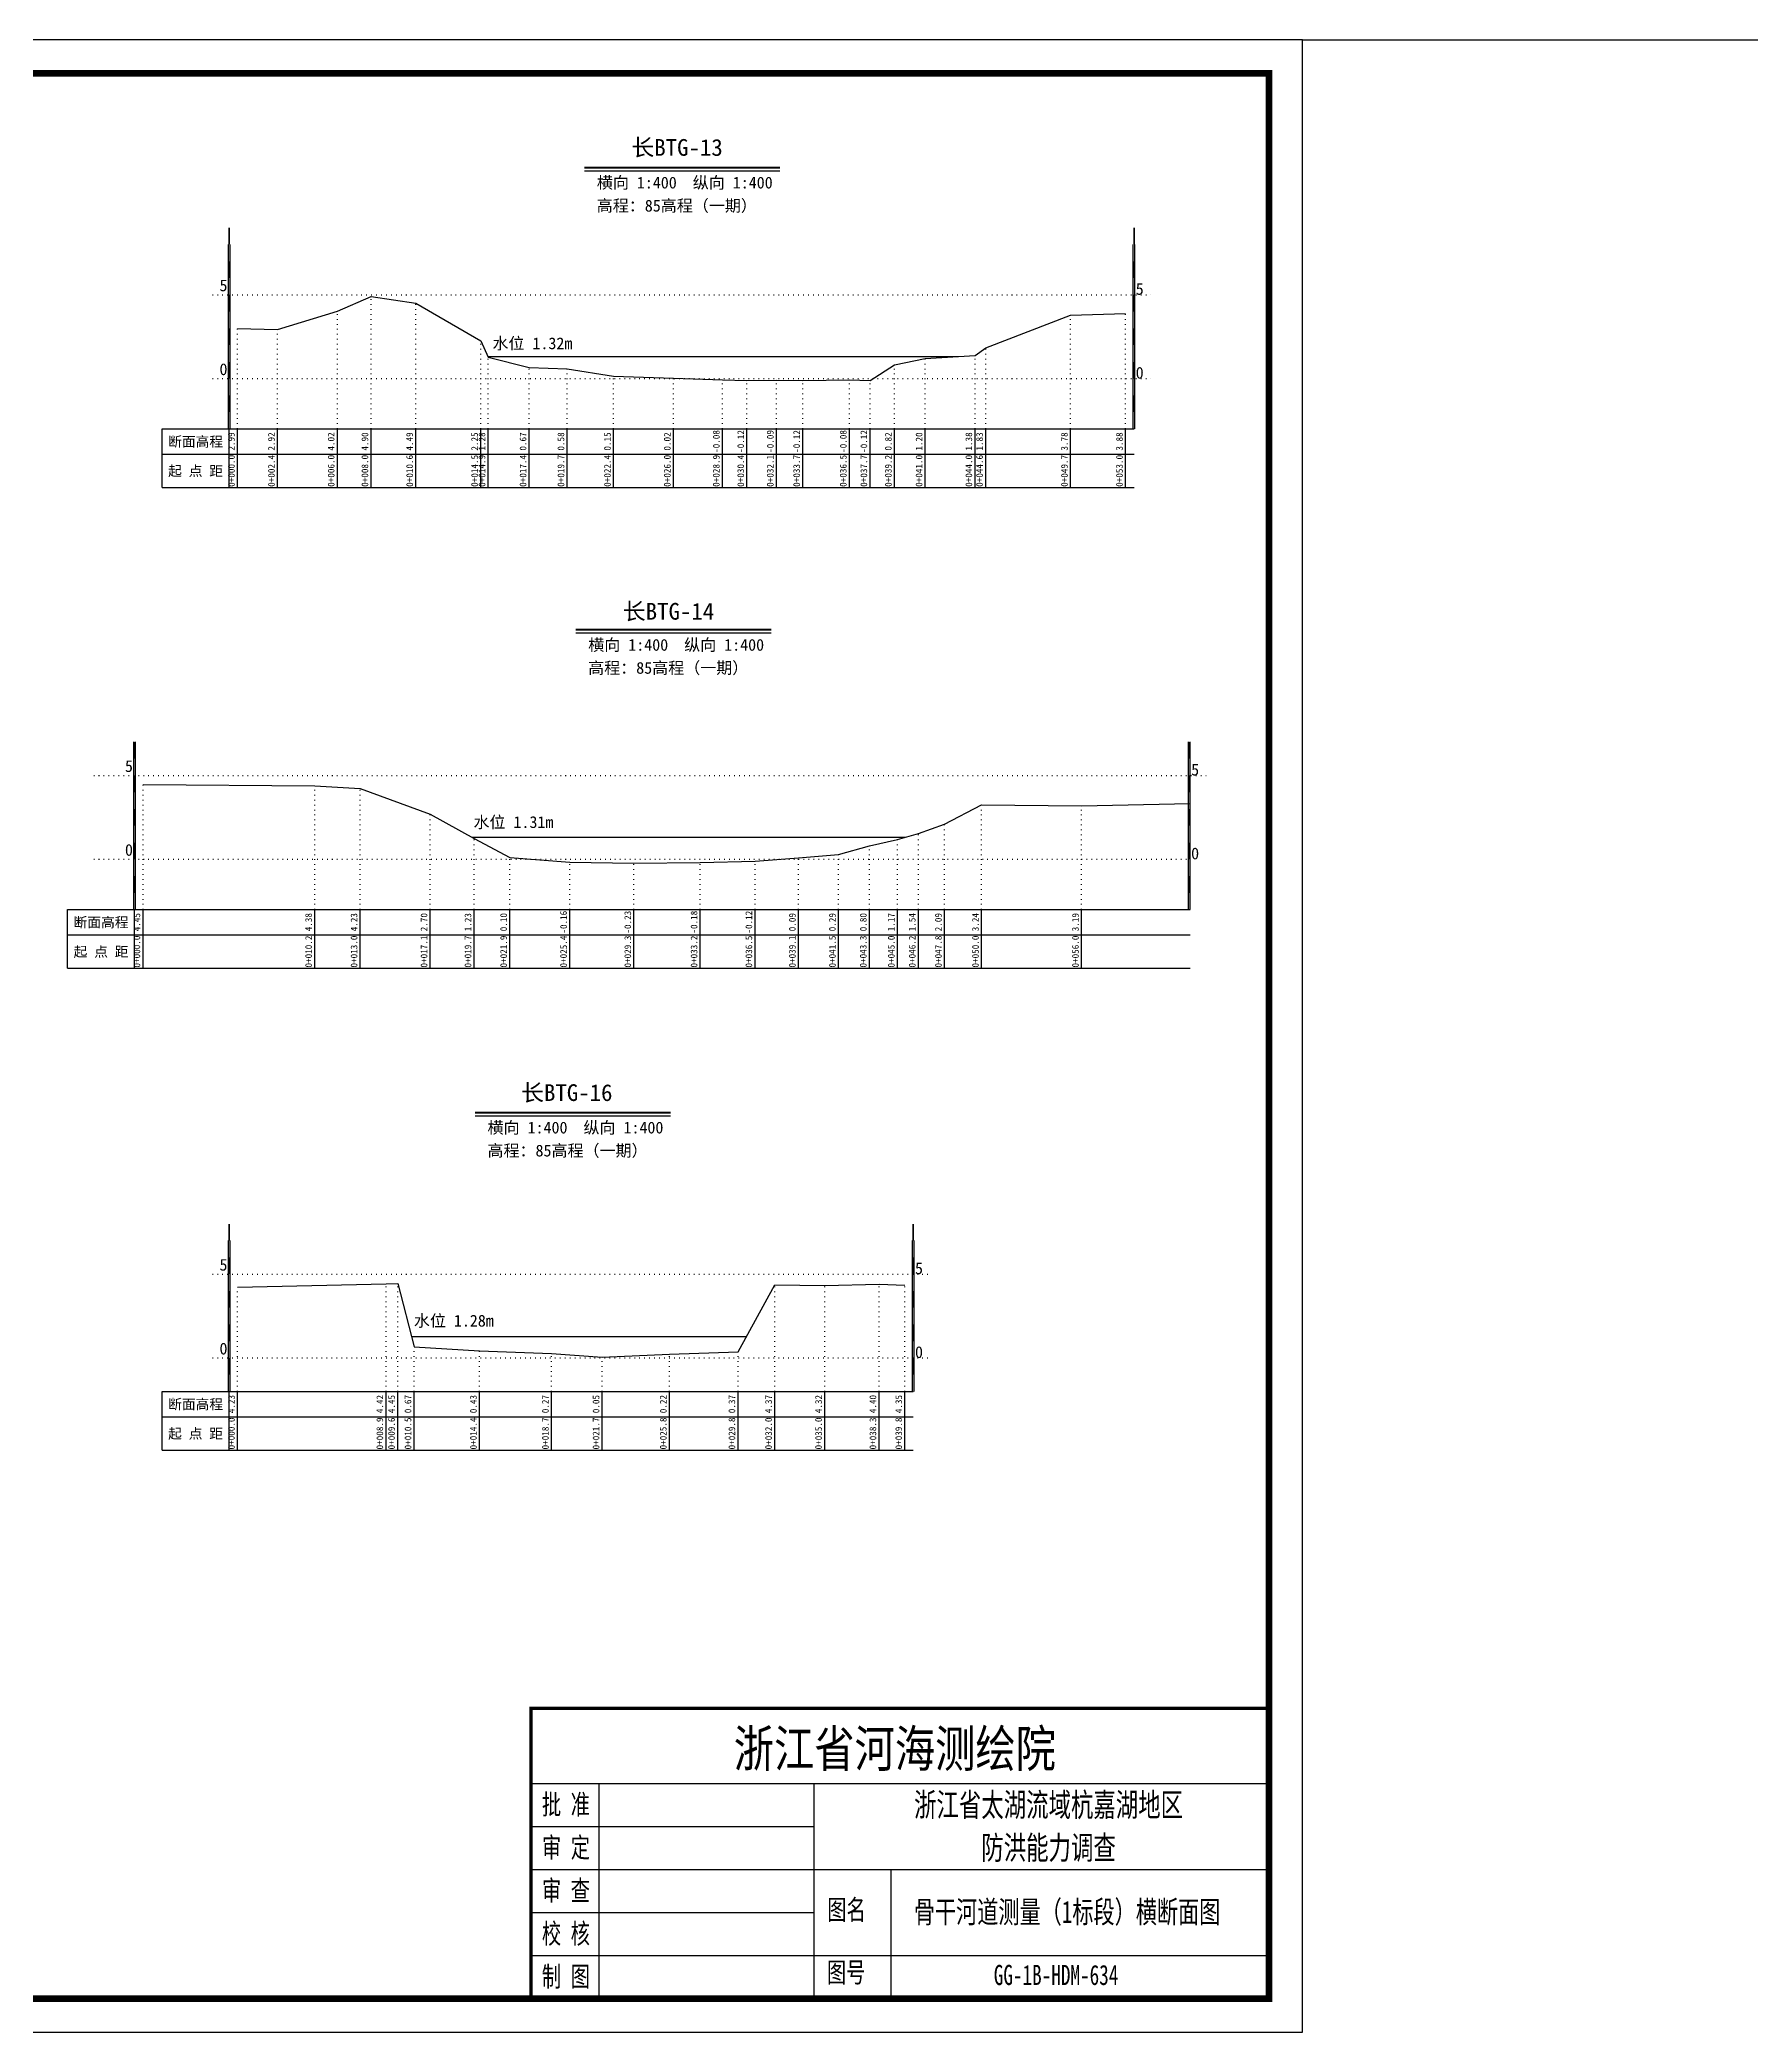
# Model space of a CAD drawing. Header units: millimetres. Extents: x 518104 to 521506, y 3371901 to 3372198.
# Drawn here: x 519826.9 to 520081.9, y 3371900.9 to 3372197.9 of the extents above; entities that cross this region are included whole.
import ezdxf
from ezdxf.enums import TextEntityAlignment as Align

# ---------------------------------------------------------------- set-up
doc = ezdxf.new("R2010")
doc.units = ezdxf.units.MM
doc.header["$LTSCALE"] = 0.4
doc.header["$MEASUREMENT"] = 0
doc.linetypes.add('X4', pattern=[1.6, 0, -1.6])
for name, color, linetype in [('DMX', 1, 'Continuous'), ('TEXT', 7, 'Continuous'), ('zdm1', 5, 'Continuous'), ('ZDMT5', 3, 'Continuous'), ('图框', 7, 'Continuous'), ('断面名称', 5, 'Continuous'), ('比例尺', 3, 'Continuous'), ('水位', 4, 'Continuous')]:
    doc.layers.add(name, color=color, linetype=linetype)
doc.styles.add('HDM', font='仿宋_GB2312.ttf')
doc.styles.add('tk2', font='SimSun.ttf', dxfattribs={"width": 0.8})

msp = doc.modelspace()

# ---------------------------------------------------------------- linework, layer by layer
at = {"lineweight": 100, "const_width": 0.5}
msp.add_lwpolyline([(520010.07, 3371949.15), (519900.07, 3371949.15), (519900.07, 3371905.87), (520010.07, 3371905.87), (520010.07, 3371949.15)], dxfattribs=at)
at = {"layer": 'DMX', "linetype": 'Continuous', "flags": 128}
for points in [[(519856.32, 3372154.85), (519862.3, 3372154.67), (519871.2, 3372157.42), (519876.22, 3372159.62), (519882.9, 3372158.6), (519892.57, 3372153), (519893.67, 3372150.57), (519899.8, 3372149.05), (519905.45, 3372148.82), (519912.37, 3372147.75), (519921.3, 3372147.42), (519928.6, 3372147.17), (519932.25, 3372147.07), (519936.65, 3372147.15), (519940.57, 3372147.07), (519947.52, 3372147.17), (519950.6, 3372147.07), (519954.25, 3372149.42), (519958.82, 3372150.37), (519966.25, 3372150.82), (519967.85, 3372151.95), (519980.5, 3372156.82), (519988.7, 3372157.07)], [(519842.23, 3372086.84), (519867.83, 3372086.66), (519874.61, 3372086.29), (519885.03, 3372082.46), (519891.58, 3372078.79), (519896.91, 3372075.96), (519905.83, 3372075.31), (519915.41, 3372075.14), (519925.28, 3372075.26), (519933.46, 3372075.41), (519939.93, 3372075.94), (519945.91, 3372076.44), (519950.51, 3372077.71), (519954.68, 3372078.64), (519957.81, 3372079.56), (519961.71, 3372080.94), (519967.23, 3372083.81), (519982.13, 3372083.69), (519998.33, 3372084.04)], [(519856.32, 3372011.95), (519878.45, 3372012.42), (519880.2, 3372012.5), (519882.65, 3372003.05), (519892.4, 3372002.45), (519903.12, 3372002.05), (519910.67, 3372001.5), (519920.7, 3372001.92), (519930.92, 3372002.3), (519936.4, 3372012.3), (519943.85, 3372012.17), (519951.95, 3372012.37), (519955.8, 3372012.25)]]:
    msp.add_lwpolyline(points, dxfattribs=at)
at = {"layer": 'TEXT', "color": 0}
for p, q in [((519900.07, 3371937.95, 0), (520010.07, 3371937.95, 0)), ((519910.15, 3371937.95, 0), (519910.15, 3371912.29, 0)), ((519942.24, 3371937.95, 0), (519942.24, 3371912.29, 0)), ((519900.07, 3371931.54, 0), (519942.24, 3371931.54, 0)), ((519900.07, 3371925.12, 0), (519942.24, 3371925.12, 0)), ((519942.24, 3371925.12, 0), (520010.07, 3371925.12, 0)), ((519953.72, 3371925.12, 0), (519953.72, 3371905.87, 0)), ((519900.07, 3371918.7, 0), (519942.24, 3371918.7, 0)), ((519900.07, 3371912.29, 0), (520010.07, 3371912.29, 0)), ((519910.15, 3371912.29, 0), (519910.15, 3371905.87, 0)), ((519942.24, 3371912.29, 0), (519942.24, 3371905.87, 0))]:
    msp.add_line(p, q, dxfattribs=at)
at = {"layer": 'zdm1', "linetype": 'Continuous'}
for p, q in [((519854.95, 3372139.87), (519854.95, 3372167.37)), ((519855.2, 3372139.87), (519855.2, 3372167.37)), ((519989.82, 3372139.87), (519989.82, 3372167.37)), ((519990.07, 3372139.87), (519990.07, 3372167.37)), ((519845.07, 3372139.87), (519856.32, 3372139.87)), ((519845.07, 3372131.12), (519845.07, 3372139.87)), ((519855.07, 3372131.12), (519855.07, 3372139.87)), ((519856.32, 3372139.87), (519989.95, 3372139.87)), ((519845.07, 3372136.12), (519989.95, 3372136.12)), ((519845.07, 3372131.12), (519989.95, 3372131.12)), ((519840.86, 3372068.21), (519840.86, 3372093.21)), ((519841.11, 3372068.21), (519841.11, 3372093.21)), ((519998.08, 3372068.21), (519998.08, 3372093.21)), ((519998.33, 3372068.21), (519998.33, 3372093.21)), ((519830.98, 3372068.21), (519842.23, 3372068.21)), ((519830.98, 3372059.46), (519830.98, 3372068.21)), ((519838.63, 3372068.21), (519998.33, 3372068.21)), ((519840.98, 3372059.46), (519840.98, 3372068.21)), ((519830.98, 3372064.46), (519998.33, 3372064.46)), ((519830.98, 3372059.46), (519998.33, 3372059.46)), ((519854.95, 3371996.37), (519854.95, 3372018.87)), ((519855.2, 3371996.37), (519855.2, 3372018.87)), ((519956.92, 3371996.37), (519956.92, 3372018.87)), ((519957.17, 3371996.37), (519957.17, 3372018.87)), ((519845.07, 3371996.37), (519856.32, 3371996.37)), ((519845.07, 3371987.62), (519845.07, 3371996.37)), ((519855.07, 3371987.62), (519855.07, 3371996.37)), ((519856.32, 3371996.37), (519957.05, 3371996.37)), ((519845.07, 3371992.62), (519957.05, 3371992.62)), ((519845.07, 3371987.62), (519957.05, 3371987.62))]:
    msp.add_line(p, q, dxfattribs=at)
at = {"layer": 'zdm1', "linetype": 'X4'}
for p, q in [((519852.57, 3372159.87), (519992.45, 3372159.87)), ((519852.57, 3372147.37), (519992.45, 3372147.37)), ((519834.88, 3372088.21), (520000.71, 3372088.21)), ((519834.88, 3372075.71), (519998.33, 3372075.71)), ((519852.57, 3372013.87), (519959.55, 3372013.87)), ((519852.57, 3372001.37), (519959.55, 3372001.37))]:
    msp.add_line(p, q, dxfattribs=at)
at = {"layer": 'zdm1', "linetype": 'Continuous', "flags": 128}
for points in [[(519855.07, 3372167.37, 0.25, 0.25, 0), (519855.07, 3372169.87, 0.25, 0.25, 0)], [(519989.95, 3372167.37, 0.25, 0.25, 0), (519989.95, 3372169.87, 0.25, 0.25, 0)], [(519855.07, 3372162.37, 0.25, 0.25, 0), (519855.07, 3372164.87, 0.25, 0.25, 0)], [(519989.95, 3372162.37, 0.25, 0.25, 0), (519989.95, 3372164.87, 0.25, 0.25, 0)], [(519855.07, 3372157.37, 0.25, 0.25, 0), (519855.07, 3372159.87, 0.25, 0.25, 0)], [(519989.95, 3372157.37, 0.25, 0.25, 0), (519989.95, 3372159.87, 0.25, 0.25, 0)], [(519855.07, 3372152.37, 0.25, 0.25, 0), (519855.07, 3372154.87, 0.25, 0.25, 0)], [(519989.95, 3372152.37, 0.25, 0.25, 0), (519989.95, 3372154.87, 0.25, 0.25, 0)], [(519855.07, 3372147.37, 0.25, 0.25, 0), (519855.07, 3372149.87, 0.25, 0.25, 0)], [(519989.95, 3372147.37, 0.25, 0.25, 0), (519989.95, 3372149.87, 0.25, 0.25, 0)], [(519855.07, 3372142.37, 0.25, 0.25, 0), (519855.07, 3372144.87, 0.25, 0.25, 0)], [(519989.95, 3372142.37, 0.25, 0.25, 0), (519989.95, 3372144.87, 0.25, 0.25, 0)], [(519840.98, 3372090.71, 0.25, 0.25, 0), (519840.98, 3372093.21, 0.25, 0.25, 0)], [(519998.21, 3372090.71, 0.25, 0.25, 0), (519998.21, 3372093.21, 0.25, 0.25, 0)], [(519840.98, 3372085.71, 0.25, 0.25, 0), (519840.98, 3372088.21, 0.25, 0.25, 0)], [(519998.21, 3372085.71, 0.25, 0.25, 0), (519998.21, 3372088.21, 0.25, 0.25, 0)], [(519840.98, 3372080.71, 0.25, 0.25, 0), (519840.98, 3372083.21, 0.25, 0.25, 0)], [(519998.21, 3372080.71, 0.25, 0.25, 0), (519998.21, 3372083.21, 0.25, 0.25, 0)], [(519840.98, 3372075.71, 0.25, 0.25, 0), (519840.98, 3372078.21, 0.25, 0.25, 0)], [(519998.21, 3372075.71, 0.25, 0.25, 0), (519998.21, 3372078.21, 0.25, 0.25, 0)], [(519840.98, 3372070.71, 0.25, 0.25, 0), (519840.98, 3372073.21, 0.25, 0.25, 0)], [(519998.21, 3372070.71, 0.25, 0.25, 0), (519998.21, 3372073.21, 0.25, 0.25, 0)], [(519855.07, 3372018.87, 0.25, 0.25, 0), (519855.07, 3372021.37, 0.25, 0.25, 0)], [(519957.05, 3372018.87, 0.25, 0.25, 0), (519957.05, 3372021.37, 0.25, 0.25, 0)], [(519855.07, 3372013.87, 0.25, 0.25, 0), (519855.07, 3372016.37, 0.25, 0.25, 0)], [(519957.05, 3372013.87, 0.25, 0.25, 0), (519957.05, 3372016.37, 0.25, 0.25, 0)], [(519855.07, 3372008.87, 0.25, 0.25, 0), (519855.07, 3372011.37, 0.25, 0.25, 0)], [(519957.05, 3372008.87, 0.25, 0.25, 0), (519957.05, 3372011.37, 0.25, 0.25, 0)], [(519855.07, 3372003.87, 0.25, 0.25, 0), (519855.07, 3372006.37, 0.25, 0.25, 0)], [(519957.05, 3372003.87, 0.25, 0.25, 0), (519957.05, 3372006.37, 0.25, 0.25, 0)], [(519855.07, 3371998.87, 0.25, 0.25, 0), (519855.07, 3372001.37, 0.25, 0.25, 0)], [(519957.05, 3371998.87, 0.25, 0.25, 0), (519957.05, 3372001.37, 0.25, 0.25, 0)]]:
    msp.add_lwpolyline(points, format="xyseb", dxfattribs=at)
at = {"layer": 'ZDMT5', "linetype": 'X4'}
for p, q in [((519876.22, 3372139.87), (519876.22, 3372159.62)), ((519871.2, 3372139.87), (519871.2, 3372157.42)), ((519882.9, 3372139.87), (519882.9, 3372158.6)), ((519980.5, 3372139.87), (519980.5, 3372156.82)), ((519988.7, 3372139.87), (519988.7, 3372157.07)), ((519856.32, 3372139.87), (519856.32, 3372154.85)), ((519862.3, 3372139.87), (519862.3, 3372154.67)), ((519892.57, 3372139.87), (519892.57, 3372153)), ((519893.67, 3372139.87), (519893.67, 3372150.57)), ((519958.82, 3372139.87), (519958.82, 3372150.37)), ((519966.25, 3372139.87), (519966.25, 3372150.82)), ((519967.85, 3372139.87), (519967.85, 3372151.95)), ((519899.8, 3372139.87), (519899.8, 3372149.05)), ((519905.45, 3372139.87), (519905.45, 3372148.82)), ((519912.37, 3372139.87), (519912.37, 3372147.75)), ((519921.3, 3372139.87), (519921.3, 3372147.42)), ((519928.6, 3372139.87), (519928.6, 3372147.17)), ((519932.25, 3372139.87), (519932.25, 3372147.07)), ((519936.65, 3372139.87), (519936.65, 3372147.15)), ((519940.57, 3372139.87), (519940.57, 3372147.07)), ((519947.52, 3372139.87), (519947.52, 3372147.17)), ((519950.6, 3372139.87), (519950.6, 3372147.07)), ((519954.25, 3372139.87), (519954.25, 3372149.42)), ((519842.23, 3372068.21), (519842.23, 3372086.84)), ((519867.83, 3372068.21), (519867.83, 3372086.66)), ((519874.61, 3372068.21), (519874.61, 3372086.29)), ((519885.03, 3372068.21), (519885.03, 3372082.46)), ((519967.23, 3372068.21), (519967.23, 3372083.81)), ((519982.13, 3372068.21), (519982.13, 3372083.69)), ((519891.58, 3372068.21), (519891.58, 3372078.79)), ((519954.68, 3372068.21), (519954.68, 3372078.64)), ((519957.81, 3372068.21), (519957.81, 3372079.56)), ((519961.71, 3372068.21), (519961.71, 3372080.94)), ((519896.91, 3372068.21), (519896.91, 3372075.96)), ((519939.93, 3372068.21), (519939.93, 3372075.94)), ((519945.91, 3372068.21), (519945.91, 3372076.44)), ((519950.51, 3372068.21), (519950.51, 3372077.71)), ((519905.83, 3372068.21), (519905.83, 3372075.31)), ((519915.41, 3372068.21), (519915.41, 3372075.14)), ((519925.28, 3372068.21), (519925.28, 3372075.26)), ((519933.46, 3372068.21), (519933.46, 3372075.41)), ((519856.32, 3371996.37), (519856.32, 3372011.95)), ((519878.45, 3371996.37), (519878.45, 3372012.42)), ((519880.2, 3371996.37), (519880.2, 3372012.5)), ((519936.4, 3371996.37), (519936.4, 3372012.3)), ((519943.85, 3371996.37), (519943.85, 3372012.17)), ((519951.95, 3371996.37), (519951.95, 3372012.37)), ((519955.8, 3371996.37), (519955.8, 3372012.25)), ((519882.65, 3371996.37), (519882.65, 3372003.05)), ((519892.4, 3371996.37), (519892.4, 3372002.45)), ((519903.12, 3371996.37), (519903.12, 3372002.05)), ((519910.67, 3371996.37), (519910.67, 3372001.5)), ((519920.7, 3371996.37), (519920.7, 3372001.92)), ((519930.92, 3371996.37), (519930.92, 3372002.3))]:
    msp.add_line(p, q, dxfattribs=at)
at = {"layer": 'ZDMT5', "linetype": 'Continuous'}
for p, q in [((519856.32, 3372131.12), (519856.32, 3372139.87)), ((519862.3, 3372131.12), (519862.3, 3372139.87)), ((519871.2, 3372131.12), (519871.2, 3372139.87)), ((519876.22, 3372131.12), (519876.22, 3372139.87)), ((519882.9, 3372131.12), (519882.9, 3372139.87)), ((519892.57, 3372131.12), (519892.57, 3372139.87)), ((519893.67, 3372131.12), (519893.67, 3372139.87)), ((519899.8, 3372131.12), (519899.8, 3372139.87)), ((519905.45, 3372131.12), (519905.45, 3372139.87)), ((519912.37, 3372131.12), (519912.37, 3372139.87)), ((519921.3, 3372131.12), (519921.3, 3372139.87)), ((519928.6, 3372131.12), (519928.6, 3372139.87)), ((519932.25, 3372131.12), (519932.25, 3372139.87)), ((519936.65, 3372131.12), (519936.65, 3372139.87)), ((519940.57, 3372131.12), (519940.57, 3372139.87)), ((519947.52, 3372131.12), (519947.52, 3372139.87)), ((519950.6, 3372131.12), (519950.6, 3372139.87)), ((519954.25, 3372131.12), (519954.25, 3372139.87)), ((519958.82, 3372131.12), (519958.82, 3372139.87)), ((519966.25, 3372131.12), (519966.25, 3372139.87)), ((519967.85, 3372131.12), (519967.85, 3372139.87)), ((519980.5, 3372131.12), (519980.5, 3372139.87)), ((519988.7, 3372131.12), (519988.7, 3372139.87)), ((519842.23, 3372059.46), (519842.23, 3372068.21)), ((519867.83, 3372059.46), (519867.83, 3372068.21)), ((519874.61, 3372059.46), (519874.61, 3372068.21)), ((519885.03, 3372059.46), (519885.03, 3372068.21)), ((519891.58, 3372059.46), (519891.58, 3372068.21)), ((519896.91, 3372059.46), (519896.91, 3372068.21)), ((519905.83, 3372059.46), (519905.83, 3372068.21)), ((519915.41, 3372059.46), (519915.41, 3372068.21)), ((519925.28, 3372059.46), (519925.28, 3372068.21)), ((519933.46, 3372059.46), (519933.46, 3372068.21)), ((519939.93, 3372059.46), (519939.93, 3372068.21)), ((519945.91, 3372059.46), (519945.91, 3372068.21)), ((519950.51, 3372059.46), (519950.51, 3372068.21)), ((519954.68, 3372059.46), (519954.68, 3372068.21)), ((519957.81, 3372059.46), (519957.81, 3372068.21)), ((519961.71, 3372059.46), (519961.71, 3372068.21)), ((519967.23, 3372059.46), (519967.23, 3372068.21)), ((519982.13, 3372059.46), (519982.13, 3372068.21)), ((519856.32, 3371987.62), (519856.32, 3371996.37)), ((519878.45, 3371987.62), (519878.45, 3371996.37)), ((519880.2, 3371987.62), (519880.2, 3371996.37)), ((519882.65, 3371987.62), (519882.65, 3371996.37)), ((519892.4, 3371987.62), (519892.4, 3371996.37)), ((519903.12, 3371987.62), (519903.12, 3371996.37)), ((519910.67, 3371987.62), (519910.67, 3371996.37)), ((519920.7, 3371987.62), (519920.7, 3371996.37)), ((519930.92, 3371987.62), (519930.92, 3371996.37)), ((519936.4, 3371987.62), (519936.4, 3371996.37)), ((519943.85, 3371987.62), (519943.85, 3371996.37)), ((519951.95, 3371987.62), (519951.95, 3371996.37)), ((519955.8, 3371987.62), (519955.8, 3371996.37))]:
    msp.add_line(p, q, dxfattribs=at)
at = {"layer": '图框', "flags": 128}
msp.add_lwpolyline([(519595.07, 3371900.87), (520015.07, 3371900.87), (520015.07, 3372197.87), (519595.07, 3372197.87)], close=True, dxfattribs=at)
at = {"layer": '图框', "const_width": 1, "flags": 128}
msp.add_lwpolyline([(519620.07, 3371905.87), (520010.07, 3371905.87), (520010.07, 3372192.87), (519620.07, 3372192.87)], close=True, dxfattribs=at)
at = {"layer": '比例尺', "color": 3, "linetype": 'Continuous', "lineweight": 40}
for p, q in [((519908.02, 3372178.86), (519937.15, 3372178.86)), ((519906.74, 3372109.95), (519935.87, 3372109.95)), ((519891.73, 3372037.99), (519920.86, 3372037.99))]:
    msp.add_line(p, q, dxfattribs=at)
at = {"layer": '比例尺', "color": 3, "linetype": 'Continuous'}
for p, q in [((519908.02, 3372178.36), (519937.15, 3372178.36)), ((519906.74, 3372109.45), (519935.87, 3372109.45)), ((519891.73, 3372037.49), (519920.86, 3372037.49))]:
    msp.add_line(p, q, dxfattribs=at)
at = {"layer": '比例尺', "linetype": 'Continuous'}
msp.add_lwpolyline([(520015.07, 3372197.87), (520091.97, 3372197.87)], dxfattribs=at)
at = {"layer": '水位', "color": 6, "linetype": 'Continuous'}
for p, q in [((519893.62, 3372150.67), (519963.77, 3372150.67)), ((519891.23, 3372078.99), (519955.87, 3372078.99)), ((519882.25, 3372004.57), (519932.17, 3372004.57))]:
    msp.add_line(p, q, dxfattribs=at)

# ---------------------------------------------------------------- texts
at = {"layer": 'TEXT', "color": 7, "ltscale": 8, "style": 'tk2'}
for tag, p, s, height, width in [('浙江省河海测绘院', (519930.29, 3371940.39, 0), '（单位名称）', 5.5, 0.8), ('批 准', (519901.69, 3371933.32, 0), '批准', 3, 0.7), ('审 定', (519901.69, 3371926.91, 0), '审定', 3, 0.7), ('审 查', (519901.69, 3371920.49, 0), '审 查', 3, 0.7), ('图名', (519944.23, 3371917.62, 0), '审查', 3, 0.7), ('校 核', (519901.69, 3371914.07, 0), '校 核', 3, 0.7), ('制 图', (519901.69, 3371907.66, 0), '制 图', 3, 0.7), ('图号', (519944.18, 3371908.29, 0), '图号', 3, 0.7)]:
    msp.add_attdef(tag, p, s, height=height, dxfattribs=dict(at, width=width))
at = {"layer": 'TEXT', "color": 0, "style": 'tk2', "width": 0.7}
for tag, text, height, p in [('浙江省太湖流域杭嘉湖地区', '浙江省太湖流域杭嘉湖地区', 3.5, (519977.21, 3371934.77, -206.67)), ('防洪能力调查', '防洪能力调查', 3.5, (519977.21, 3371928.38, -206.67)), ('骨干河道测量（1标段）横断面图', '骨干河道测量（1标段）横断面图', 3.3, (519979.97, 3371918.8, -206.67)), ('GG-1B-HDM-634', 'GG-1B-HDM-001', 3, (519978.33, 3371909.4, -206.67))]:
    msp.add_attdef(tag, text=text, height=height, dxfattribs=at).set_placement(p, align=Align.MIDDLE_CENTER)
at = {"layer": 'zdm1', "linetype": 'Continuous', "style": 'HDM'}
for s, p in [('5', (519854.82, 3372159.87)), ('0', (519854.82, 3372147.37)), ('5', (519840.73, 3372088.21)), ('0', (519840.73, 3372075.71)), ('5', (519854.82, 3372013.87)), ('0', (519854.82, 3372001.37))]:
    msp.add_text(s, height=1.75, dxfattribs=at).set_placement(p, align=Align.BOTTOM_RIGHT)
for s, p in [('5', (519990.2, 3372159.87)), ('0', (519990.2, 3372147.37)), ('5', (519998.46, 3372088.21)), ('0', (519998.46, 3372075.71)), ('5', (519957.3, 3372013.87)), ('0', (519957.3, 3372001.37))]:
    msp.add_text(s, height=1.75, dxfattribs=at).set_placement(p)
for s, p in [('断面高程', (519850.07, 3372138)), ('起 点 距', (519850.07, 3372133.62)), ('断面高程', (519835.98, 3372066.34)), ('起 点 距', (519835.98, 3372061.96)), ('断面高程', (519850.07, 3371994.5)), ('起 点 距', (519850.07, 3371990.12))]:
    msp.add_text(s, height=1.5, dxfattribs=at).set_placement(p, align=Align.MIDDLE)
at = {"layer": 'ZDMT5', "linetype": 'Continuous', "style": 'HDM'}
for s, p in [('2.99', (519856.2, 3372138)), ('2.92', (519862.17, 3372138)), ('4.02', (519871.07, 3372138)), ('4.90', (519876.1, 3372138)), ('4.49', (519882.77, 3372138)), ('2.25', (519892.45, 3372138)), ('1.28', (519893.55, 3372138)), ('0.67', (519899.67, 3372138)), ('0.58', (519905.32, 3372138)), ('0.15', (519912.25, 3372138)), ('0.02', (519921.17, 3372138)), ('-0.08', (519928.47, 3372138)), ('-0.12', (519932.12, 3372138)), ('-0.09', (519936.52, 3372138)), ('-0.12', (519940.45, 3372138)), ('-0.08', (519947.4, 3372138)), ('-0.12', (519950.47, 3372138)), ('0.82', (519954.12, 3372138)), ('1.20', (519958.7, 3372138)), ('1.38', (519966.12, 3372138)), ('1.83', (519967.72, 3372138)), ('3.78', (519980.37, 3372138)), ('3.88', (519988.57, 3372138)), ('0+000.0', (519856.2, 3372133.62)), ('0+002.4', (519862.17, 3372133.62)), ('0+006.0', (519871.07, 3372133.62)), ('0+008.0', (519876.1, 3372133.62)), ('0+010.6', (519882.77, 3372133.62)), ('0+014.5', (519892.45, 3372133.62)), ('0+014.9', (519893.55, 3372133.62)), ('0+017.4', (519899.67, 3372133.62)), ('0+019.7', (519905.32, 3372133.62)), ('0+022.4', (519912.25, 3372133.62)), ('0+026.0', (519921.17, 3372133.62)), ('0+028.9', (519928.47, 3372133.62)), ('0+030.4', (519932.12, 3372133.62)), ('0+032.1', (519936.52, 3372133.62)), ('0+033.7', (519940.45, 3372133.62)), ('0+036.5', (519947.4, 3372133.62)), ('0+037.7', (519950.47, 3372133.62)), ('0+039.2', (519954.12, 3372133.62)), ('0+041.0', (519958.7, 3372133.62)), ('0+044.0', (519966.12, 3372133.62)), ('0+044.6', (519967.72, 3372133.62)), ('0+049.7', (519980.37, 3372133.62)), ('0+053.0', (519988.57, 3372133.62)), ('4.45', (519842.11, 3372066.34)), ('4.38', (519867.71, 3372066.34)), ('4.23', (519874.48, 3372066.34)), ('2.70', (519884.91, 3372066.34)), ('1.23', (519891.46, 3372066.34)), ('0.10', (519896.78, 3372066.34)), ('-0.16', (519905.71, 3372066.34)), ('-0.23', (519915.28, 3372066.34)), ('-0.18', (519925.16, 3372066.34)), ('-0.12', (519933.33, 3372066.34)), ('0.09', (519939.81, 3372066.34)), ('0.29', (519945.78, 3372066.34)), ('0.80', (519950.38, 3372066.34)), ('1.17', (519954.56, 3372066.34)), ('1.54', (519957.68, 3372066.34)), ('2.09', (519961.58, 3372066.34)), ('3.24', (519967.11, 3372066.34)), ('3.19', (519982.01, 3372066.34)), ('0+000.0', (519842.11, 3372061.96)), ('0+010.2', (519867.71, 3372061.96)), ('0+013.0', (519874.48, 3372061.96)), ('0+017.1', (519884.91, 3372061.96)), ('0+019.7', (519891.46, 3372061.96)), ('0+021.9', (519896.78, 3372061.96)), ('0+025.4', (519905.71, 3372061.96)), ('0+029.3', (519915.28, 3372061.96)), ('0+033.2', (519925.16, 3372061.96)), ('0+036.5', (519933.33, 3372061.96)), ('0+039.1', (519939.81, 3372061.96)), ('0+041.5', (519945.78, 3372061.96)), ('0+043.3', (519950.38, 3372061.96)), ('0+045.0', (519954.56, 3372061.96)), ('0+046.2', (519957.68, 3372061.96)), ('0+047.8', (519961.58, 3372061.96)), ('0+050.0', (519967.11, 3372061.96)), ('0+056.0', (519982.01, 3372061.96)), ('4.23', (519856.2, 3371994.5)), ('4.42', (519878.32, 3371994.5)), ('4.45', (519880.07, 3371994.5)), ('0.67', (519882.52, 3371994.5)), ('0.43', (519892.27, 3371994.5)), ('0.27', (519903, 3371994.5)), ('0.05', (519910.55, 3371994.5)), ('0.22', (519920.57, 3371994.5)), ('0.37', (519930.8, 3371994.5)), ('4.37', (519936.27, 3371994.5)), ('4.32', (519943.72, 3371994.5)), ('4.40', (519951.82, 3371994.5)), ('4.35', (519955.67, 3371994.5)), ('0+000.0', (519856.2, 3371990.12)), ('0+008.9', (519878.32, 3371990.12)), ('0+009.6', (519880.07, 3371990.12)), ('0+010.5', (519882.52, 3371990.12)), ('0+014.4', (519892.27, 3371990.12)), ('0+018.7', (519903, 3371990.12)), ('0+021.7', (519910.55, 3371990.12)), ('0+025.8', (519920.57, 3371990.12)), ('0+029.8', (519930.8, 3371990.12)), ('0+032.0', (519936.27, 3371990.12)), ('0+035.0', (519943.72, 3371990.12)), ('0+038.3', (519951.82, 3371990.12)), ('0+039.8', (519955.67, 3371990.12))]:
    msp.add_text(s, height=1, rotation=90, dxfattribs=at).set_placement(p, align=Align.BOTTOM_CENTER)
at = {"layer": '断面名称', "color": 5, "linetype": 'Continuous', "style": 'HDM'}
for s, p in [('长BTG-13', (519921.84, 3372181.88)), ('长BTG-14', (519920.56, 3372112.73)), ('长BTG-16', (519905.4, 3372040.98))]:
    msp.add_text(s, height=2.5, dxfattribs=at).set_placement(p, align=Align.MIDDLE)
at = {"layer": '比例尺', "color": 3, "linetype": 'Continuous', "style": 'HDM'}
for s, p in [('横向 1:400  纵向 1:400', (519936.09, 3372175.19)), ('高程：85高程（一期）', (519933.73, 3372171.75)), ('横向 1:400  纵向 1:400', (519934.81, 3372106.28)), ('高程：85高程（一期）', (519932.45, 3372102.85)), ('横向 1:400  纵向 1:400', (519919.8, 3372034.32)), ('高程：85高程（一期）', (519917.44, 3372030.89))]:
    msp.add_text(s, height=1.75, dxfattribs=at).set_placement(p, align=Align.BOTTOM_RIGHT)
at = {"layer": '水位', "color": 6, "linetype": 'Continuous', "style": 'HDM'}
for s, p in [('水位 1.32m', (519906.23, 3372151.23)), ('水位 1.31m', (519903.4, 3372079.86)), ('水位 1.28m', (519894.52, 3372005.53))]:
    msp.add_text(s, height=1.75, dxfattribs=at).set_placement(p, align=Align.BOTTOM_RIGHT)

doc.saveas('drawing.dxf')
